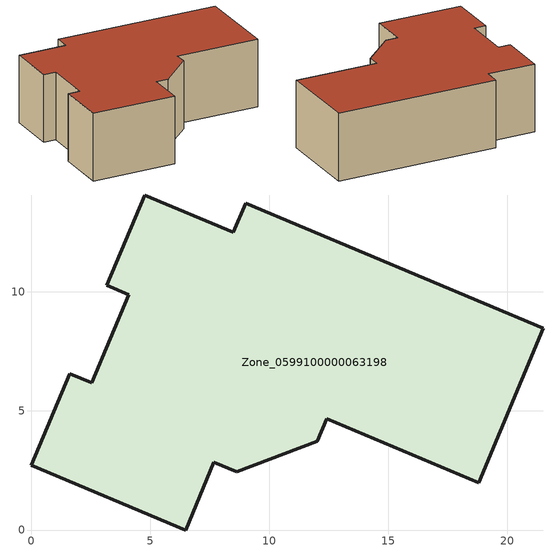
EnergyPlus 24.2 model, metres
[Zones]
Zone_0599100000063198
 floor ground (C_G): 9,13.72 21.5,8.47 18.8,1.99 12.4,4.67 12,3.72 8.63,2.44 7.67,2.84 6.48,0 0,2.72 1.61,6.56 2.53,6.18 4.09,9.89 3.17,10.28 4.76,14.07 8.49,12.51 z0
 wall outside (C_F): 12,3.72 12.4,4.67 18.8,1.99 21.5,8.47 9,13.72 8.49,12.51 4.76,14.07 3.17,10.28 4.09,9.89 2.53,6.18 1.61,6.56 0,2.72 6.48,0 7.67,2.84 8.63,2.44 12,3.72 z0:5.66
 roof outside (C_R): 2.53,6.18 1.61,6.56 0,2.72 6.48,0 7.67,2.84 8.63,2.44 12,3.72 12.4,4.67 18.8,1.99 21.5,8.47 9,13.72 8.49,12.51 4.76,14.07 3.17,10.28 4.09,9.89 z5.66
[BUILDING]
Pand.0599100000063198: North Axis=0; Terrain=City; Loads Convergence Tolerance Value=0.04; Temperature Convergence Tolerance Value=0.4; Solar Distribution=FullExterior; Maximum Number of Warmup Days=25; Minimum Number of Warmup Days=1
[Site:Location]
Rotterdam.The.Hague.AP_ZH_NLD Design_Conditions: Latitude=51.96; Longitude=4.45; Time Zone=1; Elevation=-4.5
[SITE:GROUNDTEMPERATURE:BUILDINGSURFACE]
18, 18, 18, 18, 18, 18, 18, 18, 18, 18, 18, 18
[MATERIAL] Thermal Absorptance=0.9; Solar Absorptance=0.7; Visible Absorptance=0.7
Name | Roughness | Thickness | Conductivity | Density | Specific Heat
G.D.1975-1991 | MediumSmooth | 0.15 | 0.288461 | 540 | 1210
F.D.1975-1991 | Rough | 0.3 | 0.230769 | 1920 | 840
R.D.1975-1991 | MediumRough | 0.2 | 0.153846 | 1500 | 1000
[CONSTRUCTION]
C_G: G.D.1975-1991
C_F: F.D.1975-1991
C_R: R.D.1975-1991
[ZONE]
Zone_0599100000063198: Type=1; Multiplier=1; Ceiling Height=Autocalculate; Volume=Autocalculate; Floor Area=autocalculate; Part of Total Floor Area=Yes
[ZONEINFILTRATION:DESIGNFLOWRATE]
Infil_Zone_0599100000063198: Zone or ZoneList or Space or SpaceList=Zone_0599100000063198; Schedule=AlwaysOn; Design Flow Rate Calculation Method=Flow/Area; Flow Rate per Floor Area=0.0042; Constant Term Coefficient=1; Temperature Term Coefficient=0; Velocity Term Coefficient=0; Velocity Squared Term Coefficient=0
[HVACTEMPLATE:ZONE:IDEALLOADSAIRSYSTEM]
Zone_0599100000063198: Maximum Heating Supply Air Temperature=50; Minimum Cooling Supply Air Temperature=13; Maximum Heating Supply Air Humidity Ratio=0.0156; Minimum Cooling Supply Air Humidity Ratio=0.0077; Heating Limit=NoLimit; Cooling Limit=NoLimit; Dehumidification Control Type=ConstantSensibleHeatRatio; Cooling Sensible Heat Ratio=0.7; Dehumidification Setpoint=60; Humidification Control Type=None; Humidification Setpoint=30; Outdoor Air Method=None; Outdoor Air Flow Rate per Person=0.00944; Outdoor Air Flow Rate per Zone Floor Area=0; Outdoor Air Flow Rate per Zone=0; Demand Controlled Ventilation Type=None; Outdoor Air Economizer Type=NoEconomizer; Heat Recovery Type=None; Sensible Heat Recovery Effectiveness=0.7; Latent Heat Recovery Effectiveness=0.65
[ZONECONTROL:THERMOSTAT]
ThermostatControl_Zone_0599100000063198: Zone or ZoneList=Zone_0599100000063198; Control Type Schedule=DualSetpointControlType; Control 1=Thermostat_Zone_0599100000063198; Temperature Difference Between Cutout And Setpoint=0
[THERMOSTATSETPOINT:DUALSETPOINT]
Thermostat_Zone_0599100000063198: Heating Setpoint Temperature Schedule=HeatingSetpoint_Zone_0599100000063198; Cooling Setpoint Temperature Schedule=CoolingSetpoint_Zone_0599100000063198
[SCHEDULE:COMPACT]
HeatingSetpoint_Zone_0599100000063198: Through: 12/31, For: AllDays, Until: 24:00, 21
CoolingSetpoint_Zone_0599100000063198: Through: 12/31, For: AllDays, Until: 24:00, 24
DualSetpointControlType: Through: 12/31, For: AllDays, Until: 24:00, 4
AlwaysOn: Through: 12/31, For: AllDays, Until: 24:00, 1
